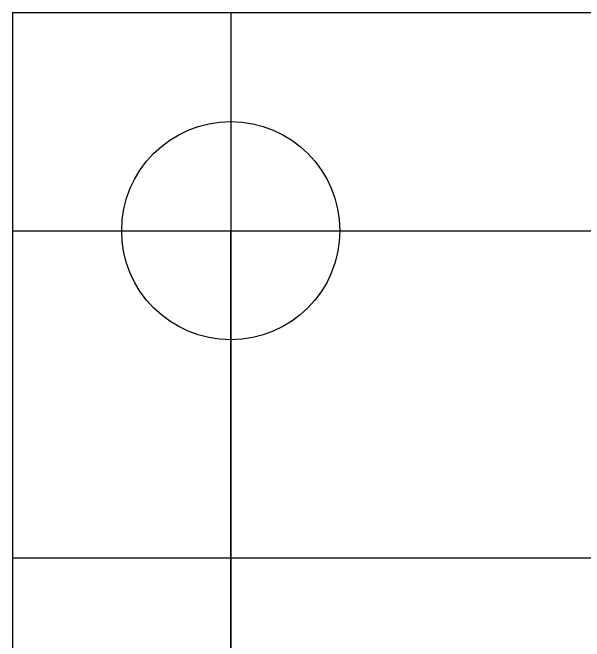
# Model space of a CAD drawing. Header units: metres. Extents: x 5647 to 73999, y 8406 to 50306.
# Drawn here: x 32754 to 34013, y 34948 to 36332 of the extents above; entities that cross this region are included whole.
import ezdxf

# ---------------------------------------------------------------- set-up
doc = ezdxf.new("R2010")
doc.units = ezdxf.units.M
for name, color, linetype in [('AXIS', 9, 'Continuous'), ('LI', 7, 'Continuous'), ('LIS', 2, 'Continuous')]:
    doc.layers.add(name, color=color, linetype=linetype)

msp = doc.modelspace()

# ---------------------------------------------------------------- linework, layer by layer
at = {"layer": 'AXIS'}
for p, q in [((33234.51, 36332.29), (33234.51, 33201.35)), ((32754.26, 35852.04), (36596.25, 35852.04)), ((32754.26, 35131.67), (36596.25, 35131.67))]:
    msp.add_line(p, q, dxfattribs=at)
at = {"layer": 'LI'}
msp.add_circle((33234.51, 35852.04), 240.12, dxfattribs=at)
at = {"layer": 'LIS'}
for p, q in [((32754.26, 36332.29), (32754.26, 33931.05)), ((32754.26, 36332.29), (36596.25, 36332.29)), ((33234.51, 35852.04), (36116.01, 35852.04)), ((33234.51, 34411.3), (33234.51, 35852.04))]:
    msp.add_line(p, q, dxfattribs=at)

doc.saveas('drawing.dxf')
